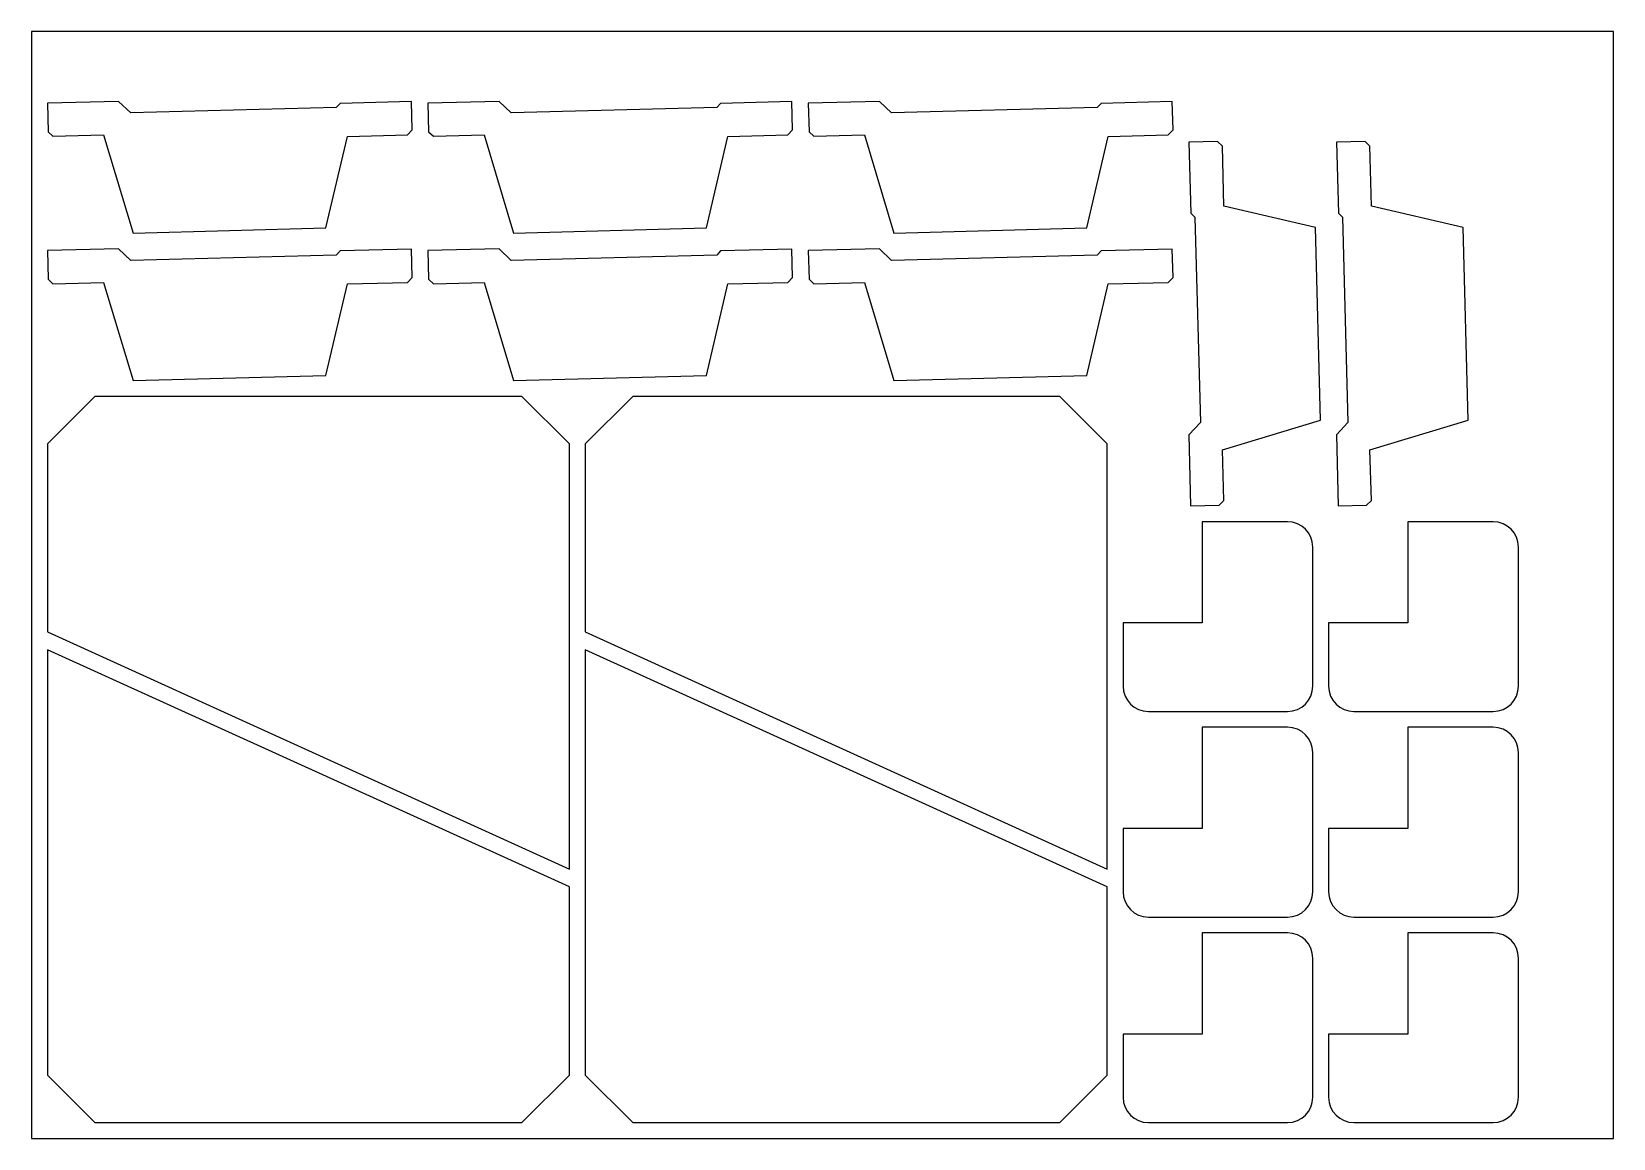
# Model space of a CAD drawing. Header units: metres. Extents: x 0 to 1000, y 0 to 700.
import ezdxf

# ---------------------------------------------------------------- set-up
doc = ezdxf.new("R2010")
doc.units = ezdxf.units.M

msp = doc.modelspace()

# ---------------------------------------------------------------- linework, layer by layer
for points in [[(0, 0), (1000, 0), (1000, 700), (0, 700)], [(240.5, 637.8), (240.1, 655.8), (195.1, 654.6), (192.6, 652), (62.7, 648.6), (55, 655.9), (10, 654.7), (10.5, 636.7), (13.5, 633.8), (45.5, 634.7), (64.2, 572.6), (186.1, 575.8), (199.6, 633.7), (237.6, 634.7)], [(481, 637.8), (480.6, 655.8), (435.6, 654.6), (433.2, 652), (303.2, 648.6), (295.5, 655.9), (250.5, 654.7), (251, 636.7), (254.1, 633.8), (286.1, 634.7), (304.7, 572.6), (426.6, 575.8), (440.1, 633.7), (478.1, 634.7)], [(721.6, 637.8), (721.1, 655.8), (676.1, 654.6), (673.7, 652), (543.7, 648.6), (536, 655.9), (491, 654.7), (491.5, 636.7), (494.6, 633.8), (526.6, 634.7), (545.2, 572.6), (667.2, 575.8), (680.7, 633.7), (718.6, 634.7)], [(749.7, 630.5), (731.7, 630.1), (732.9, 585.1), (735.5, 582.6), (738.9, 452.7), (731.6, 445), (732.7, 400), (750.7, 400.5), (753.7, 403.5), (752.8, 435.5), (814.9, 454.2), (811.7, 576.1), (753.8, 589.6), (752.8, 627.6)], [(843, 630.5), (825, 630.1), (826.2, 585.1), (828.8, 582.6), (832.2, 452.7), (824.9, 445), (826, 400), (844, 400.5), (847, 403.5), (846.1, 435.5), (908.1, 454.2), (905, 576.1), (847.1, 589.6), (846.1, 627.6)], [(240.5, 544.5), (240.1, 562.5), (195.1, 561.3), (192.6, 558.7), (62.7, 555.3), (55, 562.6), (10, 561.5), (10.5, 543.5), (13.5, 540.5), (45.5, 541.4), (64.2, 479.3), (186.1, 482.5), (199.6, 540.4), (237.6, 541.4)], [(481, 544.5), (480.6, 562.5), (435.6, 561.3), (433.2, 558.7), (303.2, 555.3), (295.5, 562.6), (250.5, 561.5), (251, 543.5), (254.1, 540.5), (286.1, 541.4), (304.7, 479.3), (426.6, 482.5), (440.1, 540.4), (478.1, 541.4)], [(721.6, 544.5), (721.1, 562.5), (676.1, 561.3), (673.7, 558.7), (543.7, 555.3), (536, 562.6), (491, 561.5), (491.5, 543.5), (494.6, 540.5), (526.6, 541.4), (545.2, 479.3), (667.2, 482.5), (680.7, 540.4), (718.6, 541.4)], [(10, 439.3), (10, 320.3), (340, 170.3), (340, 439.3), (310, 469.3), (40, 469.3)], [(350, 439.3), (350, 320.3), (680, 170.3), (680, 439.3), (650, 469.3), (380, 469.3)], [(340, 40), (340, 159), (10, 309), (10, 40), (40, 10), (310, 10)], [(680, 40), (680, 159), (350, 309), (350, 40), (380, 10), (650, 10)]]:
    msp.add_lwpolyline(points, close=True)
for points in [[(810, 374, 0.41421), (794, 390), (740, 390), (740, 326), (690, 326), (690, 286, 0.41421), (706, 270), (794, 270, 0.41421), (810, 286)], [(940, 374, 0.41421), (924, 390), (870, 390), (870, 326), (820, 326), (820, 286, 0.41421), (836, 270), (924, 270, 0.41421), (940, 286)], [(810, 244, 0.41421), (794, 260), (740, 260), (740, 196), (690, 196), (690, 156, 0.41421), (706, 140), (794, 140, 0.41421), (810, 156)], [(940, 244, 0.41421), (924, 260), (870, 260), (870, 196), (820, 196), (820, 156, 0.41421), (836, 140), (924, 140, 0.41421), (940, 156)], [(810, 114, 0.41421), (794, 130), (740, 130), (740, 66), (690, 66), (690, 26, 0.41421), (706, 10), (794, 10, 0.41421), (810, 26)], [(940, 114, 0.41421), (924, 130), (870, 130), (870, 66), (820, 66), (820, 26, 0.41421), (836, 10), (924, 10, 0.41421), (940, 26)]]:
    msp.add_lwpolyline(points, format="xyb", close=True)

doc.saveas('drawing.dxf')
